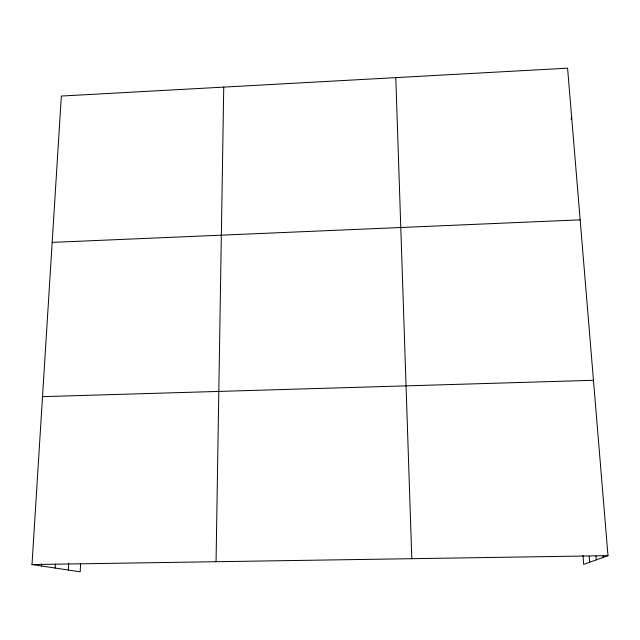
<?xml version="1.0" encoding="UTF-8"?>
<svg xmlns="http://www.w3.org/2000/svg" width="640" height="640" viewBox="0 0 640 640"><rect width="100%" height="100%" fill="white"/><g stroke="black" fill="none" stroke-linecap="round" stroke-linejoin="round"><path stroke-width="0.96" d="M216.056 561.712L223.744 87.104M80.6 563.88L80.2 571.824L32 564.56L61.344 96.04L567.584 68.176L608 555.664L583.688 564.384L583.008 555.448M68.312 570.032L68.68 563.112M55.16 568.048L55.384 564.104M41.424 565.976L41.544 564M571.08 119.216L571.656 117.304M52.176 242.392L580.16 219.848M42.512 396.648L593.464 380.304M32 564.56L608 555.664M603.064 555.384L603.224 557.376M595.968 555.896L596.28 559.872M589.192 556.296L589.656 562.248M395.792 77.632L411.8 558.688"/></g></svg>
